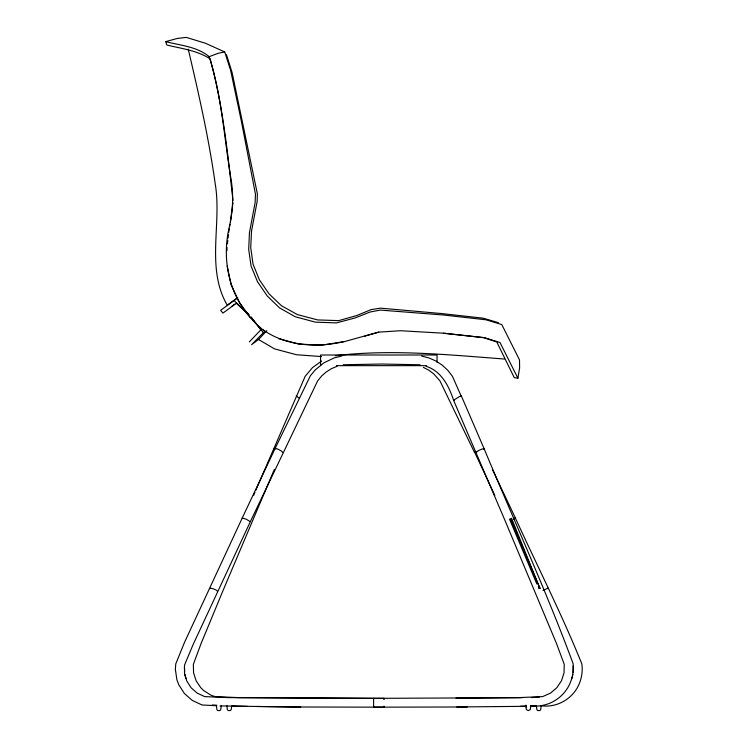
<?xml version="1.0" encoding="UTF-8"?>
<svg xmlns="http://www.w3.org/2000/svg" width="748" height="748" viewBox="0 0 748 748"><rect width="100%" height="100%" fill="white"/><g stroke="black" fill="none" stroke-linecap="round" stroke-linejoin="round"><path stroke-width="1.12" d="M467.173 706.972L373.607 707.178L373.607 706.308M373.617 699.221L373.617 698.351L522.16 697.678M373.607 707.169L373.617 698.351L228.467 697.622L204.709 696.612L197.173 693.125L191.114 687.795L186.794 681.045L184.504 673.34L184.541 665.047L193.171 644.421L250.384 521.58L317.629 380.91L321.603 376.048L326.24 371.962L331.458 368.671L337.161 366.24M221.165 705.972L220.782 709.628L219.856 710.572L217.799 710.572L216.873 709.628L216.471 705.729M541.131 705.729L540.729 709.628L539.804 710.572L537.756 710.572L536.83 709.628L536.438 705.972L530.856 706.271M184.391 666.823L184.634 672.256M573.174 672.321L573.146 666.094M530.463 707.131L530.594 705.635M232.974 202.783L230.375 222.053M227.392 243.82L227.813 240.37M228.093 238.079L228.514 234.629M228.794 232.329L229.215 228.879M530.622 707.234L530.267 709.628L528.322 710.6L526.368 709.628L526.012 707.234M443.461 333.215L483.554 337.591L496.831 342.014L514.25 377.656L517.897 378.198L519.626 367.838L519.495 359.882L501.777 324.557L486.013 319.798L443.555 315.02L380.283 310.083L370.297 311.953L355.272 317.872L336.535 322.902L315.385 322.145L295.245 316.75L279.556 307.886L267.326 296.077L257.555 281.846L251.066 266.026L248.691 249.439L249.458 232.637L255.133 202.549L255.47 194.218L241.408 121.372L230.636 70.424L224.718 51.949L205.373 43.216L186.289 37.4L177.304 38.447L165.747 41.617L166.776 44.992C181.493 48.657 197.07 50.322 210.132 58.886C222.839 104.982 227.626 153.059 232.983 200.492M229.608 226.607L229.991 224.335M572.444 676.304L572.884 674.331M571.519 679.165L572.229 677.286M253.544 495.559L254.9 492.362M255.816 490.22L305.175 376.309L312.468 367.623L321.649 361.022M274.376 469.351L223.054 590.481L201.034 643.673L193.349 664.346L193.573 672.901L196.135 680.783L200.735 687.655L203.699 690.572L210.805 695.088L214.91 696.594L238.734 697.613L383.986 698.351L383.986 699.249L383.986 698.351M461.236 396.206L452.428 376.309L447.8 370.307L442.255 365.164L435.953 361.022L429.025 357.955L421.657 356.057M474.662 452.25L494.83 495.4M264.951 331.084L251.599 344.678L258.528 339.499L266.821 330.7M249.299 341.93L260.893 329.793L251.132 317.189M483.526 449.137L484.068 448.604L461.366 395.982L459.422 396.571L453.587 400.292L505.321 521.234L556.568 643.673L564.254 664.346L564.029 672.901L561.468 680.783L556.867 687.655L550.547 693.069L542.693 696.594L518.869 697.613L456 698.174M248.897 314.637L236.312 303.295L222.932 313.085L220.632 310.336L237.294 298.078M231.833 306.325L234.788 304.137M237.771 297.554L227.252 305.203C205.653 267.971 222.034 223.914 215.2 183.718C208.879 138.389 198.688 93.706 188.244 49.181M250.243 521.665L246.307 519.234L242.23 518.009L184.541 642.308L175.743 663.953L175.359 669.31L176.893 679.773L178.744 684.682L184.373 693.48L192.292 700.437L202.025 704.971L216.658 705.738M513.334 519.383L515.372 518.009L492.408 469.464M476.495 451.923L474.522 452.465L439.974 380.91L433.765 373.916L428.819 370.213L423.349 367.343M540.944 705.738C556.708 708.047 572.435 699.081 578.859 684.682C581.757 678.212 582.814 670.984 581.86 663.953C561.879 614.351 537.541 566.638 515.372 518.009L514.83 517.971M165.747 41.617C180.52 45.544 196.874 46.441 209.178 56.68L218.117 53.304L224.718 51.949M542.955 590.537L548.097 588.068M278.555 338.62L298.63 344.024L321.238 345.249L344.473 341.574L378.806 332.121L400.423 330.728L443.564 333.215L484.657 337.75L499.991 342.491L517.897 378.198M364.725 336.123L378.787 332.112M341.743 356.029L334.309 357.871L324.006 362.752L315.17 369.942L310.336 375.833L275.18 448.361L242.23 518.009L242.782 518.523M454.101 400.283L453.587 400.292C449.006 386.249 441.283 370.943 426.079 366.286M344.351 341.527C317.077 347.988 286.447 346.305 262.931 329.756M476.56 452.437C476.233 451.306 481.927 448.8 484.068 448.604C513.839 520.197 546.152 590.817 573.08 663.541C573.819 670.741 572.538 678.062 569.434 684.598C562.59 699.034 546.657 708.001 530.669 705.738M321.425 356.572L296.395 354.72L274.516 348.877L258.528 339.499M335.263 355.702C391.513 349.026 448.174 354.776 504.386 359.031M343.285 364.744L381.704 364.033L420.058 364.762M520.552 706.271L525.975 705.99M531.389 697.519L539.317 697.183M456.804 706.972L526.218 706.318M336.441 365.65L426.416 365.65M383.995 707.169L383.995 706.28L383.995 707.178L290.43 706.972L220.024 705.916M247.485 706.383L231.628 705.99L231.235 709.628L230.309 710.572L228.262 710.572L227.336 709.628L226.934 705.738M256.76 706.486L300.799 706.972M217.201 591.163C218.294 590.275 209.001 587.049 209.926 588.629M212.226 704.981L216.752 705.214M274.077 448.585L273.534 448.604L274.712 449.557M282.557 452.465C283.595 451.727 274.881 447.229 275.703 448.922M296.76 395.991L296.236 395.982L299.116 398.123M498.449 322.697L483.18 318.181L441.806 313.571L380.489 308.157L371.13 309.616L356.88 315.488L338.732 320.63L317.638 319.929L297.293 314.562L281.398 305.68L269.056 293.88L259.35 279.743L253.002 264.053L250.73 247.607L251.543 230.982L257.153 201.483L257.331 193.629L232.114 72.593L226.476 54.726M234.021 300.565L248.813 314.497M263.09 329.868C232.413 305.595 220.557 266.166 228.963 228.458C232.946 211.918 233.815 195.041 230.88 178.248C224.129 137.707 221.791 95.978 209.178 56.68M251.057 317.077L263.137 332.467M250.449 317.657L239.22 302.164L230.964 284.567L227.224 266.054M509.463 519.047L536.83 583.936M184.859 674.415L185.906 678.595M526.003 705.093L526.171 707.131M226.971 247.27L227.009 250.589M437.038 362.462L437.038 355.001L320.574 355.001L320.574 365.65M539.906 588.293L538.841 588.695L538.373 586.133L539.906 588.293L511.539 518.299L510.538 518.645L539.906 588.293"/></g></svg>
